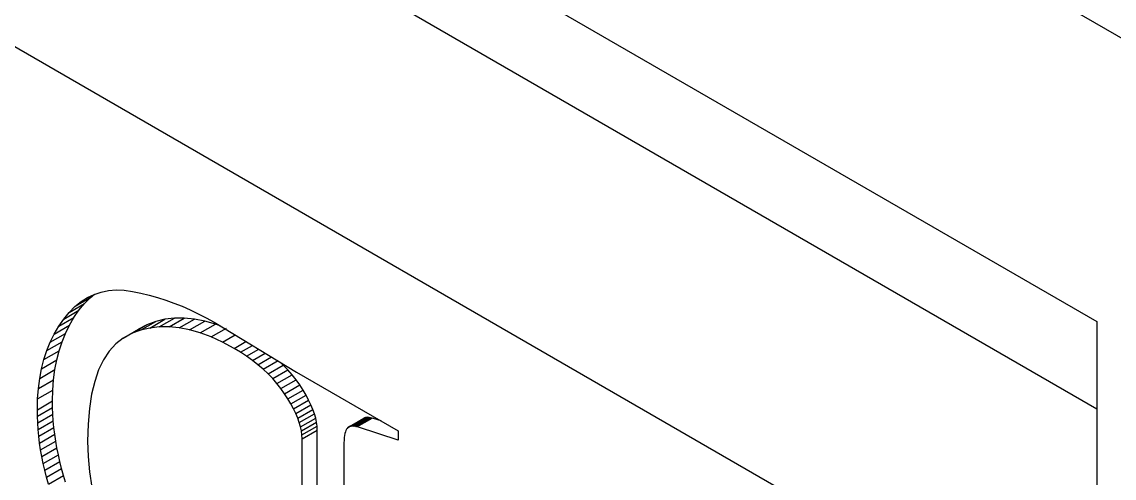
# Model space of a CAD drawing. Header units: millimetres. Extents: x -105 to 105, y -148 to 148.
# Drawn here: x 46.35 to 52.47, y -65.1 to -62.54 of the extents above; entities that cross this region are included whole.
import ezdxf

# ---------------------------------------------------------------- set-up
doc = ezdxf.new("R2010")
doc.units = ezdxf.units.MM
doc.layers.get('0').update_dxf_attribs({"lineweight": 18})

msp = doc.modelspace()

# ---------------------------------------------------------------- linework, layer by layer
at = {"color": 7, "lineweight": 30, "ltscale": 0.314351}
msp.add_line((53.3872, -63.1432), (40.3199, -55.5988), dxfattribs=at)
at = {"color": 7, "lineweight": 30, "ltscale": 0.265362}
for p, q in [((41.3381, -57.8523), (52.369, -64.221)), ((52.369, -66.1806), (41.3381, -59.8119))]:
    msp.add_line(p, q, dxfattribs=at)
at = {"color": 7, "lineweight": 30, "ltscale": 0.234743}
msp.add_line((52.369, -64.7109), (42.6109, -59.0771), dxfattribs=at)
at = {"color": 7, "lineweight": 30, "ltscale": 0.000865611}
msp.add_line((46.7196, -64.0869), (46.7571, -64.0691), dxfattribs=at)
at = {"color": 7, "lineweight": 30, "ltscale": 0.000657373}
msp.add_line((46.7347, -64.0883), (46.7592, -64.0684), dxfattribs=at)
at = {"color": 7, "lineweight": 30, "ltscale": 0.000862033}
msp.add_line((46.7571, -64.0691), (46.7964, -64.056), dxfattribs=at)
at = {"color": 7, "lineweight": 30, "ltscale": 0.000871565}
msp.add_line((46.7964, -64.056), (46.8374, -64.0479), dxfattribs=at)
at = {"color": 7, "lineweight": 30, "ltscale": 0.000894486}
msp.add_line((46.8374, -64.0479), (46.8802, -64.0446), dxfattribs=at)
at = {"color": 7, "lineweight": 30, "ltscale": 0.000929458}
msp.add_line((46.8802, -64.0446), (46.9248, -64.0462), dxfattribs=at)
at = {"color": 7, "lineweight": 30, "ltscale": 0.000974415}
msp.add_line((46.9248, -64.0462), (46.9711, -64.0526), dxfattribs=at)
at = {"color": 7, "lineweight": 30, "ltscale": 0.001001}
msp.add_line((46.9711, -64.0526), (47.0182, -64.0623), dxfattribs=at)
at = {"color": 7, "lineweight": 30, "ltscale": 0.001003}
msp.add_line((47.0182, -64.0623), (47.065, -64.0737), dxfattribs=at)
at = {"color": 7, "lineweight": 30, "ltscale": 0.001006}
msp.add_line((47.065, -64.0737), (47.1115, -64.0868), dxfattribs=at)
at = {"color": 7, "lineweight": 30, "ltscale": 0.002041}
for p, q in [((46.6176, -64.1697), (46.7025, -64.1207)), ((46.6498, -64.1372), (46.7347, -64.0883)), ((46.5871, -64.207), (46.672, -64.158)), ((46.5339, -64.2909), (46.6187, -64.2419)), ((46.559, -64.2478), (46.6439, -64.1989)), ((46.9669, -64.2883), (47.0517, -64.2393)), ((47.0169, -64.2701), (47.1017, -64.2211)), ((47.0685, -64.2577), (47.1534, -64.2087)), ((47.1218, -64.2513), (47.2066, -64.2023)), ((47.2332, -64.2561), (47.318, -64.2071)), ((47.2913, -64.2673), (47.3762, -64.2183)), ((47.3511, -64.2844), (47.4359, -64.2354)), ((46.5117, -64.3361), (46.5965, -64.2871)), ((46.9201, -64.3134), (47.005, -64.2644)), ((47.4124, -64.3075), (47.4973, -64.2585)), ((46.4925, -64.3836), (46.5773, -64.3346)), ((46.4629, -64.4851), (46.5478, -64.4361)), ((46.4762, -64.4332), (46.5611, -64.3842)), ((47.7032, -64.488), (47.7881, -64.439)), ((46.4525, -64.5391), (46.5374, -64.4901)), ((47.7306, -64.5138), (47.8155, -64.4648)), ((47.7564, -64.5404), (47.8412, -64.4914)), ((46.4451, -64.5954), (46.53, -64.5464)), ((47.7803, -64.5678), (47.8652, -64.5188)), ((47.8026, -64.596), (47.8874, -64.547)), ((46.4407, -64.6538), (46.5256, -64.6048)), ((47.823, -64.625), (47.9079, -64.576)), ((47.8417, -64.6539), (47.9265, -64.6049)), ((46.4392, -64.7145), (46.5241, -64.6655)), ((47.8584, -64.6821), (47.9432, -64.6331)), ((47.8731, -64.7094), (47.9579, -64.6604)), ((46.4397, -64.7513), (46.5246, -64.7023)), ((46.4413, -64.7884), (46.5261, -64.7394)), ((47.8858, -64.7358), (47.9707, -64.6868)), ((47.8966, -64.7615), (47.9815, -64.7125)), ((47.9055, -64.7862), (47.9903, -64.7372)), ((46.4438, -64.8257), (46.5287, -64.7767)), ((47.9123, -64.8102), (47.9972, -64.7612)), ((47.9173, -64.8333), (48.0021, -64.7843)), ((47.9202, -64.8556), (48.0051, -64.8066)), ((48.1814, -64.8114), (48.2662, -64.7624)), ((48.1864, -64.8089), (48.2713, -64.7599)), ((48.192, -64.8072), (48.2769, -64.7582)), ((48.1982, -64.8062), (48.283, -64.7572)), ((48.2048, -64.806), (48.2897, -64.757)), ((48.212, -64.8066), (48.2969, -64.7576)), ((48.2198, -64.808), (48.3046, -64.759)), ((48.2281, -64.8101), (48.3129, -64.7611)), ((46.4474, -64.8632), (46.5323, -64.8142)), ((46.452, -64.9008), (46.5369, -64.8519)), ((47.9212, -64.877), (48.006, -64.828)), ((46.4577, -64.9387), (46.5425, -64.8897)), ((46.4643, -64.9768), (46.5492, -64.9278)), ((46.472, -65.015), (46.5569, -64.9661)), ((46.4807, -65.0535), (46.5655, -65.0045)), ((46.4904, -65.0922), (46.5753, -65.0432)), ((46.5011, -65.1308), (46.5859, -65.0818))]:
    msp.add_line(p, q, dxfattribs=at)
at = {"color": 7, "lineweight": 30, "ltscale": 0.000912007}
msp.add_line((46.6498, -64.1372), (46.6838, -64.1097), dxfattribs=at)
at = {"color": 7, "lineweight": 30, "ltscale": 0.001004}
for p, q in [((46.672, -64.158), (46.7025, -64.1207)), ((46.5871, -64.207), (46.6176, -64.1697))]:
    msp.add_line(p, q, dxfattribs=at)
at = {"color": 7, "lineweight": 30, "ltscale": 0.001356}
msp.add_line((46.6838, -64.1097), (46.7402, -64.0771), dxfattribs=at)
at = {"color": 7, "lineweight": 30, "ltscale": 0.0008829}
msp.add_line((46.6838, -64.1097), (46.7196, -64.0869), dxfattribs=at)
at = {"color": 7, "lineweight": 30, "ltscale": 0.000952727}
for p, q in [((46.7025, -64.1207), (46.7347, -64.0883)), ((46.6176, -64.1697), (46.6498, -64.1372))]:
    msp.add_line(p, q, dxfattribs=at)
at = {"color": 7, "lineweight": 30, "ltscale": 0.001011}
msp.add_line((47.1115, -64.0868), (47.1577, -64.1015), dxfattribs=at)
at = {"color": 7, "lineweight": 30, "ltscale": 0.001016}
msp.add_line((47.1577, -64.1015), (47.2037, -64.1179), dxfattribs=at)
at = {"color": 7, "lineweight": 30, "ltscale": 0.001023}
msp.add_line((47.2037, -64.1179), (47.2493, -64.136), dxfattribs=at)
at = {"color": 7, "lineweight": 30, "ltscale": 0.001031}
msp.add_line((47.2493, -64.136), (47.2947, -64.1557), dxfattribs=at)
at = {"color": 7, "lineweight": 30, "ltscale": 0.001033}
for p, q in [((46.6439, -64.1989), (46.672, -64.158)), ((46.559, -64.2478), (46.5871, -64.207))]:
    msp.add_line(p, q, dxfattribs=at)
at = {"color": 7, "lineweight": 30, "ltscale": 0.00104}
msp.add_line((47.2947, -64.1557), (47.3398, -64.1772), dxfattribs=at)
at = {"color": 7, "lineweight": 30, "ltscale": 0.00105}
for p, q in [((47.3398, -64.1772), (47.3846, -64.2003)), ((46.5965, -64.2871), (46.6187, -64.2419)), ((46.5117, -64.3361), (46.5339, -64.2909))]:
    msp.add_line(p, q, dxfattribs=at)
at = {"color": 7, "lineweight": 30, "ltscale": 0.001039}
msp.add_line((46.5339, -64.2909), (46.559, -64.2478), dxfattribs=at)
at = {"color": 7, "lineweight": 30, "ltscale": 0.001038}
msp.add_line((46.6187, -64.2419), (46.6439, -64.1989), dxfattribs=at)
at = {"color": 7, "lineweight": 30, "ltscale": 0.001105}
for p, q in [((47.0517, -64.2393), (47.005, -64.2644)), ((46.9669, -64.2883), (46.9201, -64.3134))]:
    msp.add_line(p, q, dxfattribs=at)
at = {"color": 7, "lineweight": 30, "ltscale": 0.001106}
for p, q in [((47.0685, -64.2577), (47.0169, -64.2701)), ((47.1534, -64.2087), (47.1017, -64.2211))]:
    msp.add_line(p, q, dxfattribs=at)
at = {"color": 7, "lineweight": 30, "ltscale": 0.001109}
for p, q in [((47.1017, -64.2211), (47.0517, -64.2393)), ((47.0169, -64.2701), (46.9669, -64.2883))]:
    msp.add_line(p, q, dxfattribs=at)
at = {"color": 7, "lineweight": 30, "ltscale": 0.001118}
for p, q in [((47.1218, -64.2513), (47.0685, -64.2577)), ((47.2066, -64.2023), (47.1534, -64.2087))]:
    msp.add_line(p, q, dxfattribs=at)
at = {"color": 7, "lineweight": 30, "ltscale": 0.001143}
msp.add_line((47.1767, -64.2507), (47.1218, -64.2513), dxfattribs=at)
at = {"color": 7, "lineweight": 30, "ltscale": 0.002042}
msp.add_line((47.1767, -64.2507), (47.2615, -64.2017), dxfattribs=at)
at = {"color": 7, "lineweight": 30, "ltscale": 0.001182}
for p, q in [((47.2332, -64.2561), (47.1767, -64.2507)), ((47.318, -64.2071), (47.2615, -64.2017)), ((46.53, -64.5464), (46.5374, -64.4901)), ((46.4451, -64.5954), (46.4525, -64.5391))]:
    msp.add_line(p, q, dxfattribs=at)
at = {"color": 7, "lineweight": 30, "ltscale": 0.001144}
msp.add_line((47.2615, -64.2017), (47.2066, -64.2023), dxfattribs=at)
at = {"color": 7, "lineweight": 30, "ltscale": 0.001234}
for p, q in [((47.2913, -64.2673), (47.2332, -64.2561)), ((47.3762, -64.2183), (47.318, -64.2071))]:
    msp.add_line(p, q, dxfattribs=at)
at = {"color": 7, "lineweight": 30, "ltscale": 0.001295}
for p, q in [((47.4359, -64.2354), (47.3762, -64.2183)), ((47.3511, -64.2844), (47.2913, -64.2673))]:
    msp.add_line(p, q, dxfattribs=at)
at = {"color": 7, "lineweight": 30, "ltscale": 0.001061}
msp.add_line((47.3846, -64.2003), (47.4291, -64.2251), dxfattribs=at)
at = {"color": 7, "lineweight": 30, "ltscale": 0.011225}
msp.add_line((47.4291, -64.2251), (47.8899, -64.5042), dxfattribs=at)
at = {"color": 7, "lineweight": 30, "ltscale": 0.000603815}
msp.add_line((47.463, -64.2456), (47.4359, -64.2354), dxfattribs=at)
at = {"color": 7, "lineweight": 30, "ltscale": 0.040825}
msp.add_line((52.369, -64.221), (52.369, -66.1806), dxfattribs=at)
at = {"color": 7, "lineweight": 30, "ltscale": 0.001066}
for p, q in [((46.5773, -64.3346), (46.5965, -64.2871)), ((46.4925, -64.3836), (46.5117, -64.3361))]:
    msp.add_line(p, q, dxfattribs=at)
at = {"color": 7, "lineweight": 30, "ltscale": 0.001108}
msp.add_line((46.9201, -64.3134), (46.8783, -64.3463), dxfattribs=at)
at = {"color": 7, "lineweight": 30, "ltscale": 0.001366}
msp.add_line((47.4124, -64.3075), (47.3511, -64.2844), dxfattribs=at)
at = {"color": 7, "lineweight": 30, "ltscale": 0.001444}
msp.add_line((47.4754, -64.3364), (47.4124, -64.3075), dxfattribs=at)
at = {"color": 7, "lineweight": 30, "ltscale": 0.001693}
msp.add_line((47.4754, -64.3364), (47.5458, -64.2958), dxfattribs=at)
at = {"color": 7, "lineweight": 30, "ltscale": 0.001088}
for p, q in [((46.5611, -64.3842), (46.5773, -64.3346)), ((46.4762, -64.4332), (46.4925, -64.3836))]:
    msp.add_line(p, q, dxfattribs=at)
at = {"color": 7, "lineweight": 30, "ltscale": 0.001145}
msp.add_line((46.8783, -64.3463), (46.8414, -64.387), dxfattribs=at)
at = {"color": 7, "lineweight": 30, "ltscale": 0.001529}
msp.add_line((47.54, -64.3712), (47.4754, -64.3364), dxfattribs=at)
at = {"color": 7, "lineweight": 30, "ltscale": 0.001605}
msp.add_line((47.54, -64.3712), (47.6067, -64.3327), dxfattribs=at)
at = {"color": 7, "lineweight": 30, "ltscale": 0.00087822}
msp.add_line((47.5761, -64.393), (47.54, -64.3712), dxfattribs=at)
at = {"color": 7, "lineweight": 30, "ltscale": 0.001603}
msp.add_line((47.5761, -64.393), (47.6428, -64.3545), dxfattribs=at)
at = {"color": 7, "lineweight": 30, "ltscale": 0.001638}
msp.add_line((47.6105, -64.4155), (47.6786, -64.3762), dxfattribs=at)
at = {"color": 7, "lineweight": 30, "ltscale": 0.001115}
for p, q in [((46.4629, -64.4851), (46.4762, -64.4332)), ((46.5478, -64.4361), (46.5611, -64.3842))]:
    msp.add_line(p, q, dxfattribs=at)
at = {"color": 7, "lineweight": 30, "ltscale": 0.001147}
for p, q in [((46.5374, -64.4901), (46.5478, -64.4361)), ((46.4525, -64.5391), (46.4629, -64.4851))]:
    msp.add_line(p, q, dxfattribs=at)
at = {"color": 7, "lineweight": 30, "ltscale": 0.001301}
msp.add_line((46.8094, -64.4354), (46.7823, -64.4917), dxfattribs=at)
at = {"color": 7, "lineweight": 30, "ltscale": 0.00121}
msp.add_line((46.8414, -64.387), (46.8094, -64.4354), dxfattribs=at)
at = {"color": 7, "lineweight": 30, "ltscale": 0.000856797}
msp.add_line((47.6105, -64.4155), (47.5761, -64.393), dxfattribs=at)
at = {"color": 7, "lineweight": 30, "ltscale": 0.00083608}
msp.add_line((47.6431, -64.4389), (47.6105, -64.4155), dxfattribs=at)
at = {"color": 7, "lineweight": 30, "ltscale": 0.001711}
msp.add_line((47.6431, -64.4389), (47.7143, -64.3978), dxfattribs=at)
at = {"color": 7, "lineweight": 30, "ltscale": 0.000817427}
msp.add_line((47.6741, -64.4631), (47.6431, -64.4389), dxfattribs=at)
at = {"color": 7, "lineweight": 30, "ltscale": 0.001822}
msp.add_line((47.6741, -64.4631), (47.7498, -64.4193), dxfattribs=at)
at = {"color": 7, "lineweight": 30, "ltscale": 0.001413}
msp.add_line((46.7823, -64.4917), (46.7602, -64.5558), dxfattribs=at)
at = {"color": 7, "lineweight": 30, "ltscale": 0.000799761}
msp.add_line((47.7032, -64.488), (47.6741, -64.4631), dxfattribs=at)
at = {"color": 7, "lineweight": 30, "ltscale": 0.00078424}
msp.add_line((47.7306, -64.5138), (47.7032, -64.488), dxfattribs=at)
at = {"color": 7, "lineweight": 30, "ltscale": 0.000482253}
msp.add_line((47.8155, -64.4648), (47.7986, -64.4489), dxfattribs=at)
at = {"color": 7, "lineweight": 30, "ltscale": 0.000770486}
msp.add_line((47.8412, -64.4914), (47.8155, -64.4648), dxfattribs=at)
at = {"color": 7, "lineweight": 30, "ltscale": 0.000758013}
msp.add_line((47.8652, -64.5188), (47.8412, -64.4914), dxfattribs=at)
at = {"color": 7, "lineweight": 30, "ltscale": 0.001221}
for p, q in [((46.5256, -64.6048), (46.53, -64.5464)), ((46.4407, -64.6538), (46.4451, -64.5954))]:
    msp.add_line(p, q, dxfattribs=at)
at = {"color": 7, "lineweight": 30, "ltscale": 0.00154}
msp.add_line((46.7602, -64.5558), (46.743, -64.6277), dxfattribs=at)
at = {"color": 7, "lineweight": 30, "ltscale": 0.000770212}
msp.add_line((47.7564, -64.5404), (47.7306, -64.5138), dxfattribs=at)
at = {"color": 7, "lineweight": 30, "ltscale": 0.0007583}
msp.add_line((47.7803, -64.5678), (47.7564, -64.5404), dxfattribs=at)
at = {"color": 7, "lineweight": 30, "ltscale": 0.00074805}
for p, q in [((47.8874, -64.547), (47.8652, -64.5188)), ((47.8026, -64.596), (47.7803, -64.5678))]:
    msp.add_line(p, q, dxfattribs=at)
at = {"color": 7, "lineweight": 30, "ltscale": 0.000739505}
for p, q in [((47.9079, -64.576), (47.8874, -64.547)), ((47.823, -64.625), (47.8026, -64.596))]:
    msp.add_line(p, q, dxfattribs=at)
at = {"color": 7, "lineweight": 30, "ltscale": 0.013685}
msp.add_line((47.8899, -64.5042), (48.4588, -64.8327), dxfattribs=at)
at = {"color": 7, "lineweight": 30, "ltscale": 0.001264}
for p, q in [((46.5241, -64.6655), (46.5256, -64.6048)), ((46.4392, -64.7145), (46.4407, -64.6538))]:
    msp.add_line(p, q, dxfattribs=at)
at = {"color": 7, "lineweight": 30, "ltscale": 0.000717635}
msp.add_line((47.8417, -64.6539), (47.823, -64.625), dxfattribs=at)
at = {"color": 7, "lineweight": 30, "ltscale": 0.000717955}
msp.add_line((47.9265, -64.6049), (47.9079, -64.576), dxfattribs=at)
at = {"color": 7, "lineweight": 30, "ltscale": 0.000681571}
for p, q in [((47.9432, -64.6331), (47.9265, -64.6049)), ((47.8584, -64.6821), (47.8417, -64.6539))]:
    msp.add_line(p, q, dxfattribs=at)
at = {"color": 7, "lineweight": 30, "ltscale": 0.000768354}
for p, q in [((46.5246, -64.7023), (46.5241, -64.6655)), ((46.4397, -64.7513), (46.4392, -64.7145))]:
    msp.add_line(p, q, dxfattribs=at)
at = {"color": 7, "lineweight": 30, "ltscale": 0.00168}
msp.add_line((46.743, -64.6277), (46.7307, -64.7074), dxfattribs=at)
at = {"color": 7, "lineweight": 30, "ltscale": 0.000646194}
for p, q in [((47.8731, -64.7094), (47.8584, -64.6821)), ((47.9579, -64.6604), (47.9432, -64.6331))]:
    msp.add_line(p, q, dxfattribs=at)
at = {"color": 7, "lineweight": 30, "ltscale": 0.000611998}
for p, q in [((47.9707, -64.6868), (47.9579, -64.6604)), ((47.8858, -64.7358), (47.8731, -64.7094))]:
    msp.add_line(p, q, dxfattribs=at)
at = {"color": 7, "lineweight": 30, "ltscale": 0.000773141}
msp.add_line((46.5261, -64.7394), (46.5246, -64.7023), dxfattribs=at)
at = {"color": 7, "lineweight": 30, "ltscale": 0.000778506}
msp.add_line((46.5287, -64.7767), (46.5261, -64.7394), dxfattribs=at)
at = {"color": 7, "lineweight": 30, "ltscale": 0.001829}
msp.add_line((46.7307, -64.7074), (46.7233, -64.7949), dxfattribs=at)
at = {"color": 7, "lineweight": 30, "ltscale": 0.000579397}
for p, q in [((47.8966, -64.7615), (47.8858, -64.7358)), ((47.9815, -64.7125), (47.9707, -64.6868))]:
    msp.add_line(p, q, dxfattribs=at)
at = {"color": 7, "lineweight": 30, "ltscale": 0.000547902}
msp.add_line((47.9903, -64.7372), (47.9815, -64.7125), dxfattribs=at)
at = {"color": 7, "lineweight": 30, "ltscale": 0.000519536}
msp.add_line((47.9972, -64.7612), (47.9903, -64.7372), dxfattribs=at)
at = {"color": 7, "lineweight": 30, "ltscale": 0.000773522}
msp.add_line((46.4413, -64.7884), (46.4397, -64.7513), dxfattribs=at)
at = {"color": 7, "lineweight": 30, "ltscale": 0.000778126}
msp.add_line((46.4438, -64.8257), (46.4413, -64.7884), dxfattribs=at)
at = {"color": 7, "lineweight": 30, "ltscale": 0.00078444}
for p, q in [((46.5323, -64.8142), (46.5287, -64.7767)), ((46.4474, -64.8632), (46.4438, -64.8257))]:
    msp.add_line(p, q, dxfattribs=at)
at = {"color": 7, "lineweight": 30, "ltscale": 0.001986}
msp.add_line((46.7233, -64.7949), (46.7208, -64.8902), dxfattribs=at)
at = {"color": 7, "lineweight": 30, "ltscale": 0.000548261}
msp.add_line((47.9055, -64.7862), (47.8966, -64.7615), dxfattribs=at)
at = {"color": 7, "lineweight": 30, "ltscale": 0.000519169}
msp.add_line((47.9123, -64.8102), (47.9055, -64.7862), dxfattribs=at)
at = {"color": 7, "lineweight": 30, "ltscale": 0.00049215}
for p, q in [((48.0021, -64.7843), (47.9972, -64.7612)), ((47.9173, -64.8333), (47.9123, -64.8102))]:
    msp.add_line(p, q, dxfattribs=at)
at = {"color": 7, "lineweight": 30, "ltscale": 0.000468294}
for p, q in [((48.0051, -64.8066), (48.0021, -64.7843)), ((47.9202, -64.8556), (47.9173, -64.8333))]:
    msp.add_line(p, q, dxfattribs=at)
at = {"color": 7, "lineweight": 30, "ltscale": 0.000446777}
msp.add_line((48.006, -64.828), (48.0051, -64.8066), dxfattribs=at)
at = {"color": 7, "lineweight": 30, "ltscale": 0.000121749}
msp.add_line((48.192, -64.8072), (48.1864, -64.8089), dxfattribs=at)
at = {"color": 7, "lineweight": 30, "ltscale": 0.000129382}
msp.add_line((48.1982, -64.8062), (48.192, -64.8072), dxfattribs=at)
at = {"color": 7, "lineweight": 30, "ltscale": 0.000138907}
msp.add_line((48.2048, -64.806), (48.1982, -64.8062), dxfattribs=at)
at = {"color": 7, "lineweight": 30, "ltscale": 0.000150794}
for p, q in [((48.212, -64.8066), (48.2048, -64.806)), ((48.2969, -64.7576), (48.2897, -64.757))]:
    msp.add_line(p, q, dxfattribs=at)
at = {"color": 7, "lineweight": 30, "ltscale": 0.000163812}
for p, q in [((48.2198, -64.808), (48.212, -64.8066)), ((48.3046, -64.759), (48.2969, -64.7576))]:
    msp.add_line(p, q, dxfattribs=at)
at = {"color": 7, "lineweight": 30, "ltscale": 0.000178381}
for p, q in [((48.2281, -64.8101), (48.2198, -64.808)), ((48.3129, -64.7611), (48.3046, -64.759))]:
    msp.add_line(p, q, dxfattribs=at)
at = {"color": 7, "lineweight": 30, "ltscale": 0.000117543}
for p, q in [((48.2713, -64.7599), (48.2662, -64.7624)), ((48.1864, -64.8089), (48.1814, -64.8114))]:
    msp.add_line(p, q, dxfattribs=at)
at = {"color": 7, "lineweight": 30, "ltscale": 0.000121862}
msp.add_line((48.2769, -64.7582), (48.2713, -64.7599), dxfattribs=at)
at = {"color": 7, "lineweight": 30, "ltscale": 0.000129323}
msp.add_line((48.283, -64.7572), (48.2769, -64.7582), dxfattribs=at)
at = {"color": 7, "lineweight": 30, "ltscale": 0.000138918}
msp.add_line((48.2897, -64.757), (48.283, -64.7572), dxfattribs=at)
at = {"color": 7, "lineweight": 30, "ltscale": 0.000193614}
msp.add_line((48.3217, -64.764), (48.3129, -64.7611), dxfattribs=at)
at = {"color": 7, "lineweight": 30, "ltscale": 0.000906206}
msp.add_line((48.3631, -64.7775), (48.3217, -64.764), dxfattribs=at)
at = {"color": 7, "lineweight": 30, "ltscale": 0.000790503}
for p, q in [((46.452, -64.9008), (46.4474, -64.8632)), ((46.5369, -64.8519), (46.5323, -64.8142))]:
    msp.add_line(p, q, dxfattribs=at)
at = {"color": 7, "lineweight": 30, "ltscale": 0.000797581}
for p, q in [((46.5425, -64.8897), (46.5369, -64.8519)), ((46.4577, -64.9387), (46.452, -64.9008))]:
    msp.add_line(p, q, dxfattribs=at)
at = {"color": 7, "lineweight": 30, "ltscale": 0.000447158}
msp.add_line((47.9212, -64.877), (47.9202, -64.8556), dxfattribs=at)
at = {"color": 7, "lineweight": 30, "ltscale": 0.030107}
for p, q in [((48.006, -66.2732), (48.006, -64.828)), ((47.9212, -66.3222), (47.9212, -64.877))]:
    msp.add_line(p, q, dxfattribs=at)
at = {"color": 7, "lineweight": 30, "ltscale": 0.00025453}
msp.add_line((48.159, -64.8584), (48.1574, -64.8705), dxfattribs=at)
at = {"color": 7, "lineweight": 30, "ltscale": 0.000227516}
msp.add_line((48.1611, -64.8476), (48.159, -64.8584), dxfattribs=at)
at = {"color": 7, "lineweight": 30, "ltscale": 0.000200126}
msp.add_line((48.1635, -64.8383), (48.1611, -64.8476), dxfattribs=at)
at = {"color": 7, "lineweight": 30, "ltscale": 0.000174932}
msp.add_line((48.1662, -64.8304), (48.1635, -64.8383), dxfattribs=at)
at = {"color": 7, "lineweight": 30, "ltscale": 0.000151166}
msp.add_line((48.1694, -64.8239), (48.1662, -64.8304), dxfattribs=at)
at = {"color": 7, "lineweight": 30, "ltscale": 0.000129511}
msp.add_line((48.1729, -64.8187), (48.1694, -64.8239), dxfattribs=at)
at = {"color": 7, "lineweight": 30, "ltscale": 0.000118151}
msp.add_line((48.1769, -64.8147), (48.1729, -64.8187), dxfattribs=at)
at = {"color": 7, "lineweight": 30, "ltscale": 0.000116055}
msp.add_line((48.1814, -64.8114), (48.1769, -64.8147), dxfattribs=at)
at = {"color": 7, "lineweight": 30, "ltscale": 0.000193495}
msp.add_line((48.2369, -64.813), (48.2281, -64.8101), dxfattribs=at)
at = {"color": 7, "lineweight": 30, "ltscale": 0.004861}
msp.add_line((48.4588, -64.8852), (48.2369, -64.813), dxfattribs=at)
at = {"color": 7, "lineweight": 30, "ltscale": 0.001095}
msp.add_line((48.4588, -64.8327), (48.4588, -64.8852), dxfattribs=at)
at = {"color": 7, "lineweight": 30, "ltscale": 0.000805074}
msp.add_line((46.5492, -64.9278), (46.5425, -64.8897), dxfattribs=at)
at = {"color": 7, "lineweight": 30, "ltscale": 0.000813211}
msp.add_line((46.5569, -64.9661), (46.5492, -64.9278), dxfattribs=at)
at = {"color": 7, "lineweight": 30, "ltscale": 0.0018}
msp.add_line((46.7208, -64.8902), (46.7234, -64.9765), dxfattribs=at)
at = {"color": 7, "lineweight": 30, "ltscale": 0.00036852}
msp.add_line((48.1546, -64.9152), (48.1544, -64.9329), dxfattribs=at)
at = {"color": 7, "lineweight": 30, "ltscale": 0.000339714}
msp.add_line((48.1552, -64.8989), (48.1546, -64.9152), dxfattribs=at)
at = {"color": 7, "lineweight": 30, "ltscale": 0.000311102}
msp.add_line((48.1561, -64.884), (48.1552, -64.8989), dxfattribs=at)
at = {"color": 7, "lineweight": 30, "ltscale": 0.000282825}
msp.add_line((48.1574, -64.8705), (48.1561, -64.884), dxfattribs=at)
at = {"color": 7, "lineweight": 30, "ltscale": 0.00080545}
msp.add_line((46.4643, -64.9768), (46.4577, -64.9387), dxfattribs=at)
at = {"color": 7, "lineweight": 30, "ltscale": 0.000812837}
msp.add_line((46.472, -65.015), (46.4643, -64.9768), dxfattribs=at)
at = {"color": 7, "lineweight": 30, "ltscale": 0.000821323}
msp.add_line((46.5655, -65.0045), (46.5569, -64.9661), dxfattribs=at)
at = {"color": 7, "lineweight": 30, "ltscale": 0.001791}
msp.add_line((46.7234, -64.9765), (46.7311, -65.0622), dxfattribs=at)
at = {"color": 7, "lineweight": 30, "ltscale": 0.03175}
msp.add_line((48.1544, -64.9329), (48.1544, -66.4568), dxfattribs=at)
at = {"color": 7, "lineweight": 30, "ltscale": 0.000821696}
msp.add_line((46.4807, -65.0535), (46.472, -65.015), dxfattribs=at)
at = {"color": 7, "lineweight": 30, "ltscale": 0.000830738}
msp.add_line((46.5753, -65.0432), (46.5655, -65.0045), dxfattribs=at)
at = {"color": 7, "lineweight": 30, "ltscale": 0.000834224}
msp.add_line((46.5859, -65.0818), (46.5753, -65.0432), dxfattribs=at)
at = {"color": 7, "lineweight": 30, "ltscale": 0.000830368}
msp.add_line((46.4904, -65.0922), (46.4807, -65.0535), dxfattribs=at)
at = {"color": 7, "lineweight": 30, "ltscale": 0.000834591}
msp.add_line((46.5011, -65.1308), (46.4904, -65.0922), dxfattribs=at)
at = {"color": 7, "lineweight": 30, "ltscale": 0.000833838}
msp.add_line((46.5974, -65.1201), (46.5859, -65.0818), dxfattribs=at)
at = {"color": 7, "lineweight": 30, "ltscale": 0.001789}
msp.add_line((46.7311, -65.0622), (46.7439, -65.147), dxfattribs=at)

doc.saveas('drawing.dxf')
